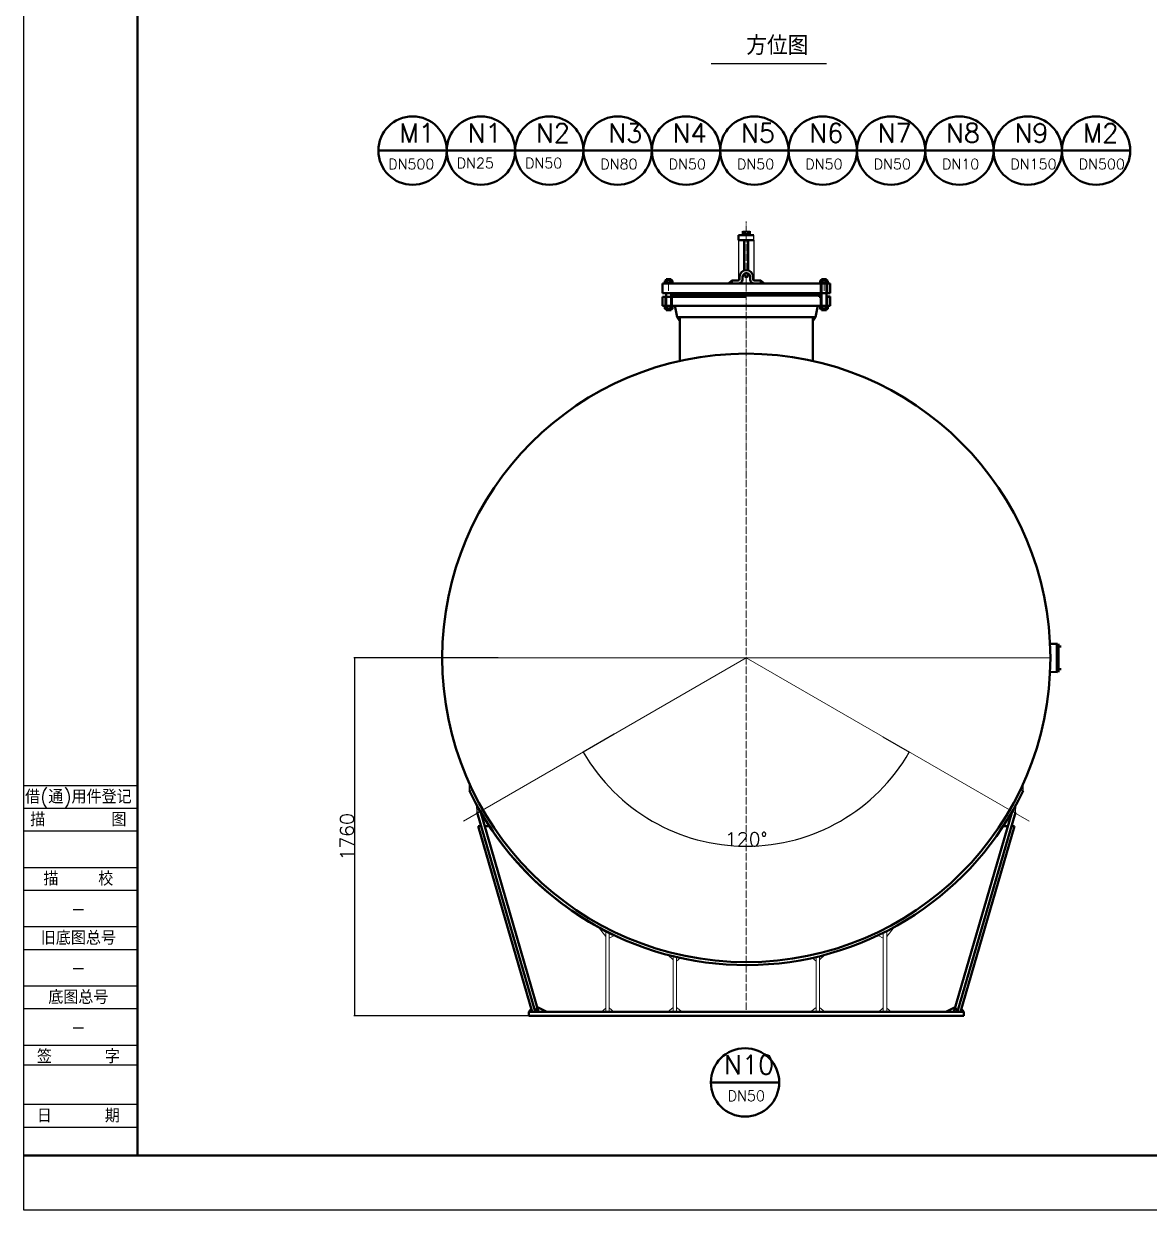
# Model space of a CAD drawing. Extents: x -11028 to 1475, y 2438 to 11279.
# Drawn here: x -11028 to -7349, y 2438 to 6314 of the extents above; entities that cross this region are included whole.
import ezdxf
from ezdxf.enums import TextEntityAlignment as Align

# ---------------------------------------------------------------- set-up
doc = ezdxf.new("R2010")
doc.units = 0
doc.linetypes.add('ACAD_ISO04W100', pattern=[30.5, 24, -3, 0.5, -3])
doc.layers.get('DEFPOINTS').update_dxf_attribs({"linetype": 'CONTINUOUS', "lineweight": 13})
for name, color, linetype, lineweight in [('1粗实线', 3, 'CONTINUOUS', 40), ('2细实线', 7, 'CONTINUOUS', 25), ('3中心线', 30, 'ACAD_ISO04W100', 20), ('6双点划线', 6, 'CONTINUOUS', 20)]:
    doc.layers.add(name, color=color, linetype=linetype, lineweight=lineweight)
doc.styles.add('ST3', font='txt.shx', dxfattribs={"height": 45, "bigfont": 'intecad.shx'})
doc.dimstyles.get("Standard").update_dxf_attribs({"dimtxt": 0.18, "dimasz": 0.18, "dimexe": 0.18, "dimexo": 0.0625, "dimgap": 0.09, "dimtad": 0, "dimtih": 1, "dimtoh": 1, "dimdec": 4, "dimzin": 0, "dimdsep": 46, "dimtxsty": 'Standard', "dimcen": 0.09, "dimadec": 0, "dimazin": 0, "dimtfac": 1, "dimtdec": 4, "dimtofl": 0, "dimtmove": 0, "dimatfit": 3, "dimfxl": 0, "dimtolj": 1, "dimtzin": 0, "dimarcsym": 0})
doc.dimstyles.new('STANDARD$0', dxfattribs={"dimscale": 5, "dimtxt": 2.5, "dimasz": 2.5, "dimexe": 1.25, "dimexo": 0.625, "dimtad": 1, "dimdec": 4, "dimrnd": 1, "dimdsep": 46, "dimlunit": 6, "dimtxsty": 'Standard', "dimcen": -2.5, "dimadec": 0, "dimazin": 0, "dimtfac": 1, "dimtdec": 4, "dimtmove": 0, "dimatfit": 1, "dimfxl": 0, "dimtolj": 1, "dimtzin": 0, "dimarcsym": 0})

# ---------------------------------------------------------------- blocks, each defined once
blk = doc.blocks.new('*D7')
at = {"layer": '2细实线', "color": 7, "linetype": 'ByBlock', "lineweight": -2}
for p, q in [((-9477, 4242.6), (-9948.4, 4242.6)), ((-9947.1, 4241.3), (-9947.1, 3074.7)), ((-9377, 3073.4), (-9948.4, 3073.4))]:
    blk.add_line(p, q, dxfattribs=at)
at = {"layer": '2细实线', "color": 7, "linetype": 'ByBlock'}
for points in [[(-9947.3, 4241.3), (-9946.9, 4241.3), (-9947.1, 4242.6)], [(-9947.3, 3074.7), (-9946.9, 3074.7), (-9947.1, 3073.4)]]:
    blk.add_solid(points, dxfattribs=at)
at = {"layer": 'DEFPOINTS', "color": 0, "linetype": 'ByBlock'}
for p in [(-9477, 4242.6), (-9947.1, 3073.4), (-9377, 3073.4)]:
    blk.add_point(p, dxfattribs=at)
at = {"layer": '2细实线', "color": 7, "linetype": 'ByBlock', "insert": (-9970.9, 3658), "char_height": 45, "attachment_point": 5, "rotation": 90, "style": 'ST3'}
blk.add_mtext('\\A1;1760', dxfattribs=at)
blk = doc.blocks.new('*D8')
at = {"layer": '2细实线', "color": 7, "linetype": 'ByBlock', "lineweight": -2}
for p, q in [((-9097.4, 3993.5), (-9199, 3934.8)), ((-8219.2, 3984.7), (-8132.8, 3934.8))]:
    blk.add_line(p, q, dxfattribs=at)
blk.add_arc((-8665.9, 4242.6), 615.4, 210.0233, 329.9767, dxfattribs=at)
at = {"layer": '2细实线', "color": 7, "linetype": 'ByBlock'}
for points in [[(-9198.7, 3934.7), (-9198.7, 3934.7), (-9198.8, 3934.9)], [(-8133.1, 3934.7), (-8133.1, 3934.7), (-8133, 3934.9)]]:
    blk.add_solid(points, dxfattribs=at)
at = {"layer": 'DEFPOINTS', "color": 0, "linetype": 'ByBlock'}
for p in [(-8665.9, 4242.6), (-9097.4, 3993.5), (-8219.2, 3984.7), (-8876.4, 3664.3)]:
    blk.add_point(p, dxfattribs=at)
at = {"layer": '2细实线', "color": 7, "linetype": 'ByBlock', "insert": (-8665.9, 3650), "char_height": 45, "attachment_point": 5, "style": 'ST3'}
blk.add_mtext('\\A1;120%%D', dxfattribs=at)

msp = doc.modelspace()

# ---------------------------------------------------------------- linework, layer by layer
at = {"layer": '1粗实线', "linetype": 'ByBlock'}
for p, q in [((-10655.65875, 2616.51446), (-10655.65875, 11130.45115)), ((-7675.49898, 4288.06136), (-7648.32361, 4288.06136)), ((-7651.00282, 4288.06136), (-7651.00282, 4196.32802)), ((-7651.00282, 4279.2328), (-7636.31284, 4279.2328)), ((-7648.32361, 4288.06136), (-7648.32361, 4196.32802)), ((-7645.6444, 4288.06136), (-7645.6444, 4196.32802)), ((-7676.0609, 4196.66563), (-7648.88759, 4196.33149)), ((-7651.00282, 4205.15659), (-7636.31284, 4205.15659)), ((-9355.80809, 3087.65652), (-9545.22931, 3737.77519)), ((-9344.66002, 3086.64174), (-9535.22611, 3740.68976)), ((-7987.14099, 3086.64174), (-7796.5749, 3740.68976)), ((-7975.99292, 3087.65652), (-7786.5717, 3737.77519)), ((-9366.36483, 3086.64174), (-9542.87821, 3692.45903)), ((-9542.87821, 3692.45903), (-9532.02581, 3692.45903)), ((-9521.17341, 3692.45903), (-9505.53511, 3692.45903)), ((-7965.43618, 3086.64174), (-7788.9228, 3692.45903)), ((-7810.62761, 3692.45903), (-7826.2659, 3692.45903)), ((-7788.9228, 3692.45903), (-7799.7752, 3692.45903)), ((-9356.33046, 3086.64174), (-9348.4934, 3101.86625)), ((-9348.4934, 3101.86625), (-9318.05583, 3086.64174)), ((-7983.30761, 3101.86625), (-8013.74518, 3086.64174)), ((-7975.47055, 3086.64174), (-7983.30761, 3101.86625)), ((-9368.96103, 3095.49303), (-9377.00202, 3086.64174)), ((-8665.90051, 3086.64174), (-9377.00202, 3086.64174)), ((-8665.90051, 3086.64174), (-9377.00202, 3086.64174)), ((-9377.00202, 3086.64174), (-9377.00202, 3073.41195)), ((-8665.90051, 3073.41195), (-9377.00202, 3073.41195)), ((-8665.90051, 3073.41195), (-9377.00202, 3073.41195)), ((-8665.90051, 3086.64174), (-7954.79899, 3086.64174)), ((-8665.90051, 3073.41195), (-7954.79899, 3073.41195)), ((-7962.83998, 3095.49303), (-7954.79899, 3086.64174)), ((-7954.79899, 3086.64174), (-7954.79899, 3073.41195)), ((-11027.77137, 2616.51446), (1308.87889, 2616.51446))]:
    msp.add_line(p, q, dxfattribs=at)
at = {"layer": '1粗实线'}
for p, q in [((-9868.31608, 5899.67821), (-9644.91794, 5899.67821)), ((-9644.91794, 5899.67821), (-9421.51981, 5899.67821)), ((-9421.51981, 5899.67821), (-9198.12167, 5899.67821)), ((-9198.12167, 5899.67821), (-8974.72353, 5899.67821)), ((-8974.72353, 5899.67821), (-8751.3254, 5899.67821)), ((-8751.3254, 5899.67821), (-8527.92726, 5899.67821)), ((-8527.92726, 5899.67821), (-8304.52912, 5899.67821)), ((-8304.52912, 5899.67821), (-8081.13099, 5899.67821)), ((-8081.13099, 5899.67821), (-7857.73285, 5899.67821)), ((-7857.73285, 5899.67821), (-7634.33471, 5899.67821)), ((-7634.33471, 5899.67821), (-7410.93657, 5899.67821)), ((-8690.95871, 5623.30229), (-8691.12256, 5623.13844)), ((-8691.12256, 5623.13844), (-8691.12256, 5607.0811)), ((-8690.95871, 5623.30229), (-8641.33933, 5623.30229)), ((-8680.47643, 5626.89871), (-8680.47643, 5623.30229)), ((-8672.61837, 5626.89871), (-8680.47643, 5626.89871)), ((-8677.541, 5628.21452), (-8677.541, 5636.23317)), ((-8675.01444, 5626.89871), (-8656.94494, 5626.89871)), ((-8675.01444, 5626.89871), (-8656.94494, 5626.89871)), ((-8671.91083, 5628.28713), (-8671.91083, 5636.16056)), ((-8659.96309, 5628.18061), (-8659.96309, 5636.26708)), ((-8659.51034, 5626.89871), (-8651.65228, 5626.89871)), ((-8654.52879, 5628.08518), (-8654.52879, 5636.36252)), ((-8651.65228, 5626.89871), (-8651.65228, 5623.30229)), ((-8691.12256, 5607.0811), (-8690.95871, 5606.91725)), ((-8690.95871, 5606.91725), (-8641.33933, 5606.91725)), ((-8672.61837, 5508.26179), (-8672.61837, 5606.91725)), ((-8659.51034, 5508.46514), (-8659.51034, 5606.91725)), ((-8935.89084, 5467.20576), (-8935.89084, 5465.11992)), ((-8935.89084, 5467.20576), (-8919.69062, 5467.20576)), ((-8931.97586, 5467.20576), (-8931.97586, 5474.56523)), ((-8928.88201, 5476.30421), (-8910.32082, 5476.30421)), ((-8928.88201, 5476.30421), (-8910.32082, 5476.30421)), ((-8928.05764, 5476.30421), (-8928.05764, 5479.62594)), ((-8911.3236, 5479.62594), (-8928.05764, 5479.62594)), ((-8925.58753, 5467.20576), (-8925.58753, 5474.30175)), ((-8903.84628, 5467.20576), (-8920.0465, 5467.20576)), ((-8913.7937, 5467.20576), (-8913.7937, 5474.30175)), ((-8911.3236, 5476.30421), (-8911.3236, 5479.62594)), ((-8907.40538, 5467.20576), (-8907.40538, 5474.56523)), ((-8903.84628, 5467.20576), (-8903.84628, 5465.11992)), ((-8712.84695, 5474.95094), (-8724.21354, 5465.11992)), ((-8712.84695, 5474.95094), (-8692.28041, 5474.95094)), ((-8712.84695, 5474.95094), (-8712.84695, 5465.11992)), ((-8687.85645, 5487.23971), (-8688.18415, 5479.0472)), ((-8678.35313, 5479.0472), (-8678.02543, 5487.23971)), ((-8672.61837, 5492.97011), (-8672.61837, 5497.42088)), ((-8659.51034, 5492.97011), (-8659.51034, 5497.83439)), ((-8653.44788, 5479.0472), (-8653.44788, 5487.23971)), ((-8643.61686, 5487.23971), (-8643.61686, 5479.0472)), ((-8618.95406, 5474.95094), (-8639.5206, 5474.95094)), ((-8618.95406, 5474.95094), (-8607.58747, 5465.11992)), ((-8618.95406, 5474.95094), (-8618.95406, 5465.11992)), ((-8427.95473, 5467.20576), (-8411.75451, 5467.20576)), ((-8427.95473, 5467.20576), (-8427.95473, 5465.11992)), ((-8424.39563, 5467.20576), (-8424.39563, 5474.56523)), ((-8402.919, 5476.30421), (-8421.48019, 5476.30421)), ((-8402.919, 5476.30421), (-8421.48019, 5476.30421)), ((-8420.47741, 5479.62594), (-8403.74337, 5479.62594)), ((-8420.47741, 5476.30421), (-8420.47741, 5479.62594)), ((-8418.00731, 5467.20576), (-8418.00731, 5474.30175)), ((-8395.91017, 5467.20576), (-8412.11039, 5467.20576)), ((-8406.21348, 5467.20576), (-8406.21348, 5474.30175)), ((-8403.74337, 5476.30421), (-8403.74337, 5479.62594)), ((-8399.82515, 5467.20576), (-8399.82515, 5474.56523)), ((-8395.91017, 5467.20576), (-8395.91017, 5465.11992)), ((-8940.34985, 5464.95607), (-8940.186, 5465.11992)), ((-8940.186, 5465.11992), (-8940.34985, 5464.95607)), ((-8940.34985, 5464.95607), (-8940.34985, 5434.27139)), ((-8665.90051, 5434.27139), (-8940.34985, 5434.27139)), ((-8940.186, 5465.11992), (-8666.06436, 5465.11992)), ((-8935.89084, 5465.11992), (-8903.84628, 5465.11992)), ((-8928.05764, 5392.49158), (-8928.05764, 5434.27139)), ((-8904.17124, 5434.27139), (-8911.67948, 5434.27139)), ((-8911.67948, 5434.27139), (-8911.67948, 5392.49158)), ((-8904.17124, 5421.92292), (-8904.17124, 5434.27139)), ((-8904.17124, 5433.98835), (-8904.17124, 5430.27929)), ((-8904.00739, 5430.11544), (-8904.17124, 5430.27929)), ((-8904.17124, 5426.01918), (-8904.17124, 5430.11544)), ((-8904.00739, 5430.11544), (-8427.62977, 5430.11544)), ((-8883.00223, 5426.01918), (-8883.00223, 5430.11544)), ((-8666.06436, 5465.11992), (-8665.90051, 5464.95607)), ((-8665.90051, 5433.98835), (-8391.61501, 5433.98835)), ((-8391.61501, 5465.11992), (-8665.73665, 5465.11992)), ((-8448.79878, 5426.01918), (-8448.79878, 5430.11544)), ((-8448.79878, 5426.01918), (-8448.79878, 5430.11544)), ((-8395.91017, 5465.11992), (-8427.95473, 5465.11992)), ((-8427.79362, 5430.11544), (-8427.62977, 5430.27929)), ((-8427.79362, 5430.11544), (-8427.62977, 5430.27929)), ((-8427.62977, 5421.92292), (-8427.62977, 5433.98835)), ((-8427.62977, 5433.98835), (-8427.62977, 5430.27929)), ((-8427.62977, 5433.98835), (-8420.12153, 5433.98835)), ((-8427.62977, 5433.98835), (-8427.62977, 5430.27929)), ((-8427.62977, 5433.98835), (-8420.12153, 5433.98835)), ((-8427.62977, 5433.98835), (-8427.62977, 5431.53059)), ((-8427.62977, 5426.01918), (-8427.62977, 5430.11544)), ((-8427.62977, 5426.01918), (-8427.62977, 5430.11544)), ((-8427.62977, 5426.01918), (-8427.62977, 5430.11544)), ((-8422.58272, 5465.11992), (-8422.58272, 5433.98835)), ((-8420.12153, 5465.11992), (-8420.12153, 5392.49158)), ((-8403.74337, 5465.11992), (-8403.74337, 5439.76739)), ((-8403.74337, 5392.49158), (-8403.74337, 5456.14555)), ((-8403.74337, 5433.98835), (-8391.61501, 5433.98835)), ((-8401.28218, 5465.11992), (-8401.28218, 5433.98835)), ((-8391.61501, 5465.11992), (-8391.45116, 5464.95607)), ((-8391.45116, 5464.95607), (-8391.61501, 5465.11992)), ((-8391.61501, 5465.11992), (-8391.45116, 5464.95607)), ((-8391.45116, 5464.95607), (-8391.61501, 5465.11992)), ((-8391.61501, 5433.98835), (-8391.45116, 5434.1522)), ((-8391.45116, 5434.1522), (-8391.61501, 5433.98835)), ((-8391.61501, 5433.98835), (-8391.45116, 5434.1522)), ((-8391.45116, 5434.1522), (-8391.61501, 5433.98835)), ((-8391.45116, 5464.95607), (-8391.45116, 5434.1522)), ((-8391.45116, 5464.95607), (-8391.45116, 5434.1522)), ((-8391.45116, 5464.95607), (-8391.45116, 5434.1522)), ((-8391.45116, 5464.95607), (-8391.45116, 5434.1522)), ((-8391.45116, 5431.42624), (-8391.28731, 5431.59009)), ((-8665.90051, 5421.92292), (-8940.34985, 5421.92292)), ((-8940.34985, 5392.59371), (-8940.34985, 5421.92292)), ((-8940.186, 5392.42986), (-8940.34985, 5392.59371)), ((-8940.34985, 5392.59371), (-8940.186, 5392.42986)), ((-8940.186, 5392.42986), (-8665.90051, 5392.42986)), ((-8935.89084, 5390.40573), (-8935.89084, 5392.49158)), ((-8935.89084, 5392.49158), (-8903.4904, 5392.49158)), ((-8935.89084, 5390.40573), (-8919.69062, 5390.40573)), ((-8931.97586, 5390.40573), (-8931.97586, 5383.04626)), ((-8930.51883, 5392.42986), (-8930.51883, 5421.92292)), ((-8925.58753, 5390.40573), (-8925.58753, 5383.30974)), ((-8903.4904, 5390.40573), (-8920.0465, 5390.40573)), ((-8913.7937, 5390.40573), (-8913.7937, 5383.30974)), ((-8904.17124, 5421.92292), (-8911.67948, 5421.92292)), ((-8909.21829, 5392.42986), (-8909.21829, 5421.92292)), ((-8907.40538, 5390.40573), (-8907.40538, 5383.04626)), ((-8904.17124, 5426.01918), (-8427.62977, 5426.01918)), ((-8903.4904, 5390.40573), (-8903.4904, 5392.49158)), ((-8898.53176, 5388.53514), (-8891.76936, 5356.03425)), ((-8665.90051, 5392.42986), (-8391.61501, 5392.42986)), ((-8433.26925, 5388.53514), (-8440.03165, 5356.03425)), ((-8428.31061, 5390.40573), (-8428.31061, 5392.49158)), ((-8395.91017, 5392.49158), (-8428.31061, 5392.49158)), ((-8428.31061, 5390.40573), (-8411.75451, 5390.40573)), ((-8427.62977, 5423.56143), (-8427.62977, 5426.01918)), ((-8427.62977, 5423.56143), (-8427.62977, 5426.01918)), ((-8427.62977, 5423.56143), (-8427.62977, 5426.01918)), ((-8427.62977, 5423.56143), (-8420.12153, 5423.56143)), ((-8427.62977, 5423.56143), (-8420.12153, 5423.56143)), ((-8427.62977, 5423.56143), (-8420.12153, 5423.56143)), ((-8427.62977, 5421.92292), (-8420.12153, 5421.92292)), ((-8424.39563, 5390.40573), (-8424.39563, 5383.04626)), ((-8422.58272, 5392.42986), (-8422.58272, 5423.56143)), ((-8418.00731, 5390.40573), (-8418.00731, 5383.30974)), ((-8395.91017, 5390.40573), (-8412.11039, 5390.40573)), ((-8406.21348, 5390.40573), (-8406.21348, 5383.30974)), ((-8403.74337, 5423.56143), (-8391.61501, 5423.56143)), ((-8403.74337, 5423.56143), (-8391.61501, 5423.56143)), ((-8403.74337, 5421.92292), (-8391.45116, 5421.92292)), ((-8401.28218, 5392.42986), (-8401.28218, 5423.56143)), ((-8399.82515, 5390.40573), (-8399.82515, 5383.04626)), ((-8395.91017, 5390.40573), (-8395.91017, 5392.49158)), ((-8391.45116, 5423.39758), (-8391.61501, 5423.56143)), ((-8391.61501, 5423.56143), (-8391.45116, 5423.39758)), ((-8391.45116, 5423.39758), (-8391.61501, 5423.56143)), ((-8391.61501, 5423.56143), (-8391.45116, 5423.39758)), ((-8391.61501, 5423.56143), (-8391.45116, 5423.39758)), ((-8391.45116, 5392.59371), (-8391.61501, 5392.42986)), ((-8391.61501, 5392.42986), (-8391.45116, 5392.59371)), ((-8391.45116, 5392.59371), (-8391.61501, 5392.42986)), ((-8391.61501, 5392.42986), (-8391.45116, 5392.59371)), ((-8391.61501, 5392.42986), (-8391.45116, 5392.59371)), ((-8391.45116, 5392.59371), (-8391.45116, 5423.39758)), ((-8391.45116, 5392.59371), (-8391.45116, 5423.39758)), ((-8391.45116, 5392.59371), (-8391.45116, 5423.39758)), ((-8391.45116, 5392.59371), (-8391.45116, 5423.39758)), ((-8388.338, 5423.39758), (-8388.17415, 5423.23373)), ((-8928.88201, 5381.30728), (-8910.32082, 5381.30728)), ((-8928.05764, 5381.30728), (-8928.05764, 5377.98555)), ((-8911.3236, 5377.98555), (-8928.05764, 5377.98555)), ((-8911.3236, 5381.30728), (-8911.3236, 5377.98555)), ((-8891.76936, 5356.03425), (-8665.90051, 5356.03425)), ((-8891.76936, 5356.03425), (-8883.00223, 5342.43283)), ((-8883.00223, 5356.03425), (-8883.00223, 5212.48223)), ((-8883.00223, 5356.03425), (-8883.00223, 5300.83751)), ((-8440.03165, 5356.03425), (-8665.90051, 5356.03425)), ((-8448.79878, 5356.03425), (-8448.79878, 5212.48223)), ((-8440.03165, 5356.03425), (-8448.79878, 5342.43283)), ((-8402.919, 5381.30728), (-8421.48019, 5381.30728)), ((-8420.47741, 5381.30728), (-8420.47741, 5377.98555)), ((-8420.47741, 5377.98555), (-8403.74337, 5377.98555)), ((-8403.74337, 5381.30728), (-8403.74337, 5377.98555)), ((-8882.83838, 5300.67366), (-8883.00223, 5300.83751)), ((-8882.83838, 5300.67366), (-8883.00223, 5300.83751)), ((-8781.87912, 2855.73375), (-8558.48098, 2855.73375))]:
    msp.add_line(p, q, dxfattribs=at)
for centre in [(-9756.61701, 5899.67821), (-9533.21888, 5899.67821), (-9309.82074, 5899.67821), (-9086.4226, 5899.67821), (-8863.02446, 5899.67821), (-8639.62633, 5899.67821), (-8416.22819, 5899.67821), (-8192.83005, 5899.67821), (-7969.43192, 5899.67821), (-7746.03378, 5899.67821), (-7522.63564, 5899.67821), (-8670.18005, 2855.73375)]:
    msp.add_circle(centre, 111.69907, dxfattribs=at)
at = {"layer": '1粗实线', "linetype": 'ByBlock'}
msp.add_circle((-8665.90051, 4242.59513), 993.8884, dxfattribs=at)
at = {"layer": '1粗实线'}
for centre, radius, start, end in [((-8674.75467, 5630.48109), 3.59178, 219.12701662, 322.35071542), ((-8671.91083, 5628.28713), 3.198877717218247e-12, 221.18592517, 145.887356), ((-8665.82379, 5640.9274), 14.02956, 244.28642836, 294.69194205), ((-8657.2047, 5630.48109), 3.59178, 217.64928458, 320.87298338), ((-8665.73665, 5487.23971), 22.1198, 0, 180), ((-8928.85583, 5472.63598), 3.66832, 27.00682935, 148.2696356), ((-8919.69062, 5466.62024), 9.68397, 52.48742171, 127.51257829), ((-8910.52541, 5472.63598), 3.66832, 31.7303644, 152.99317065), ((-8692.28041, 5479.0472), 4.09626, 270, 0), ((-8692.28041, 5479.0472), 13.92728, 270, 0), ((-8665.73665, 5487.23971), 12.28878, 0, 180), ((-8666.06436, 5492.97011), 6.55401, 0, 180), ((-8666.06436, 5492.97011), 6.55401, 180, 0), ((-8639.5206, 5479.0472), 13.92728, 180, 270), ((-8639.5206, 5479.0472), 4.09626, 180, 270), ((-8421.27561, 5472.63598), 3.66832, 27.00682935, 148.2696356), ((-8412.11039, 5466.62024), 9.68397, 52.48742171, 127.51257829), ((-8402.94518, 5472.63598), 3.66832, 31.7303644, 152.99317065), ((-8903.32026, 5387.5388), 4.89106, 11.75372389, 90), ((-8428.48075, 5387.5388), 4.89106, 90, 168.24627611), ((-8928.85583, 5384.97551), 3.66832, 211.7303644, 332.99317065), ((-8919.69062, 5390.99126), 9.68397, 232.48742171, 307.51257829), ((-8910.52541, 5384.97551), 3.66832, 207.00682935, 328.2696356), ((-8421.27561, 5384.97551), 3.66832, 211.7303644, 332.99317065), ((-8412.11039, 5390.99126), 9.68397, 232.48742171, 307.51257829), ((-8402.94518, 5384.97551), 3.66832, 207.00682935, 328.2696356)]:
    msp.add_arc(centre, radius, start, end, dxfattribs=at)
at = {"layer": '1粗实线', "linetype": 'ByBlock'}
for centre, radius, start, end in [((-8664.73115, 4243.76449), 1005.46447, 205.66143954, 245.20589383), ((-8665.90051, 4242.59513), 1003.81074, 210, 334.36981533)]:
    msp.add_arc(centre, radius, start, end, dxfattribs=at)
at = {"layer": '2细实线', "color": 7, "linetype": 'ByBlock'}
msp.add_line((-8780.71595, 6183.82982), (-8403.83369, 6183.82982), dxfattribs=at)
at = {"layer": '2细实线', "linetype": 'ByBlock'}
for p, q in [((-8677.541, 5636.23317), (-8654.52879, 5636.36252)), ((-8641.33933, 5606.91725), (-8641.33933, 5623.30229)), ((-8690.95871, 5606.91725), (-8690.95871, 5475.17003)), ((-8641.33933, 5606.91725), (-8641.33933, 5475.37684)), ((-9561.99502, 3812.67798), (-9571.02532, 3808.34554)), ((-9570.94106, 3808.38596), (-9570.94106, 3830.38535)), ((-7769.80599, 3812.67798), (-7760.85995, 3808.38596)), ((-7760.85995, 3808.38596), (-7760.85995, 3830.38535)), ((-9545.22931, 3737.77519), (-9547.01786, 3761.69159)), ((-7786.5717, 3737.77519), (-7784.78315, 3761.69159)), ((-9535.22611, 3740.68976), (-9545.22931, 3737.77519)), ((-7796.5749, 3740.68976), (-7786.5717, 3737.77519))]:
    msp.add_line(p, q, dxfattribs=at)
at = {"layer": '2细实线'}
for p, q in [((-11027.77137, 3826.05244), (-10655.65875, 3826.05244)), ((-11027.77137, 3751.62992), (-10655.65875, 3751.62992)), ((-11027.77137, 3677.2074), (-10655.65875, 3677.2074)), ((-11027.77137, 3558.13136), (-10655.65875, 3558.13136)), ((-11027.77137, 3483.70883), (-10655.65875, 3483.70883)), ((-11027.77137, 3364.6328), (-10655.65875, 3364.6328)), ((-11027.77137, 3290.21027), (-10655.65875, 3290.21027)), ((-11027.77137, 3171.13424), (-10655.65875, 3171.13424)), ((-11027.77137, 3096.71171), (-10655.65875, 3096.71171)), ((-11027.77137, 2977.63568), (-10655.65875, 2977.63568)), ((-11027.77137, 2913.42501), (-10655.65875, 2913.42501)), ((-11027.77137, 2784.13711), (-10655.65875, 2784.13711)), ((-11027.77137, 2709.28622), (-10655.65875, 2709.28622))]:
    msp.add_line(p, q, dxfattribs=at)
msp.add_lwpolyline([(-11027.77137, 2437.9004), (-11027.77137, 11279.29619), (1475.21258, 11279.29619), (1475.21258, 2437.9004)], close=True, dxfattribs=at)
at = {"layer": '3中心线'}
for p, q in [((-8666.06436, 5509.35709), (-8666.06436, 5667.57852)), ((-8672.61837, 5492.97011), (-8659.51034, 5492.97011)), ((-8666.06436, 5465.11992), (-8666.06436, 5499.52412)), ((-8919.86856, 5465.11992), (-8919.86856, 5439.76739)), ((-8665.90051, 5464.95607), (-8665.90051, 3086.64174)), ((-8411.93245, 5465.11992), (-8411.93245, 5439.76739))]:
    msp.add_line(p, q, dxfattribs=at)
at = {"layer": '3中心线', "linetype": 'ByBlock'}
for p, q in [((-9659.7889, 4242.59513), (-7672.01211, 4242.59513)), ((-8665.90051, 4242.59513), (-9590.76604, 3708.62377)), ((-8665.90051, 4242.59513), (-7741.03497, 3708.62377))]:
    msp.add_line(p, q, dxfattribs=at)
at = {"layer": '6双点划线', "linetype": 'ByBlock'}
for p, q in [((-9125.21919, 3332.08364), (-9150.48785, 3363.4241)), ((-9125.21919, 3086.64174), (-9125.21919, 3350.0357)), ((-9113.64312, 3086.64174), (-9113.64312, 3344.17287)), ((-9113.64312, 3326.86659), (-9096.47741, 3335.71496)), ((-8218.15789, 3326.86659), (-8235.3236, 3335.71496)), ((-8218.15789, 3086.64174), (-8218.15789, 3344.17287)), ((-8206.58182, 3332.08364), (-8181.31316, 3363.4241)), ((-8206.58182, 3086.64174), (-8206.58182, 3350.0357)), ((-8905.27384, 3255.85685), (-8922.90468, 3272.24218)), ((-8905.27384, 3086.64174), (-8905.27384, 3267.74314)), ((-8893.69777, 3086.64174), (-8893.69777, 3264.97332)), ((-8893.69777, 3251.79917), (-8880.70625, 3262.03688)), ((-8438.10324, 3251.79917), (-8451.09476, 3262.03688)), ((-8438.10324, 3086.64174), (-8438.10324, 3264.97332)), ((-8426.52717, 3255.85685), (-8408.89633, 3272.24218)), ((-8426.52717, 3086.64174), (-8426.52717, 3267.74314)), ((-9125.21919, 3097.60654), (-9139.36027, 3086.64174)), ((-9113.64312, 3099.34556), (-9098.74625, 3086.64174)), ((-8905.27384, 3099.92523), (-8922.36542, 3086.64174)), ((-8893.69777, 3099.92523), (-8875.94941, 3086.64174)), ((-8438.10324, 3099.92523), (-8455.8516, 3086.64174)), ((-8426.52717, 3099.92523), (-8409.43559, 3086.64174)), ((-8218.15789, 3099.34556), (-8233.05476, 3086.64174)), ((-8206.58182, 3097.60654), (-8192.44074, 3086.64174))]:
    msp.add_line(p, q, dxfattribs=at)
at = {"layer": 'DEFPOINTS', "color": 0, "linetype": 'ByBlock'}
for p in [(-8928.98926, 5464.98955), (-8928.98926, 5464.98955), (-8911.51941, 5464.98955), (-8911.51941, 5464.98955), (-8420.2816, 5464.98955), (-8420.2816, 5464.98955), (-8402.81175, 5464.98955), (-8402.81175, 5464.98955)]:
    msp.add_point(p, dxfattribs=at)

# ---------------------------------------------------------------- texts
at = {"layer": '2细实线', "color": 7, "linetype": 'ByBlock', "style": 'ST3'}
for s, height, p in [('方位图', 61.398581, (-8665.84703, 6212.3401)), ('M1', 61.702032, (-9800.09448, 5926.31171)), ('N1', 61.702032, (-9576.69634, 5926.31171)), ('N2', 61.702032, (-9353.2982, 5926.31171)), ('N3', 61.702032, (-9116.63081, 5926.31171)), ('N4', 61.702032, (-8906.50193, 5926.31171)), ('N5', 61.702032, (-8683.10379, 5926.31171)), ('N6', 61.702032, (-8459.70565, 5926.31171)), ('N7', 61.702032, (-8236.30752, 5926.31171)), ('N8', 61.702032, (-8012.90938, 5926.31171)), ('N9', 61.702032, (-7789.51124, 5926.31171)), ('M2', 61.702032, (-7566.11311, 5926.31171)), ('DN500', 34.120596, (-9836.34029, 5838.60559)), ('DN25', 34.120596, (-9612.38215, 5841.82799)), ('DN50', 34.120596, (-9388.98401, 5841.82799)), ('DN80', 34.120596, (-9143.01435, 5838.60559)), ('DN50', 34.120596, (-8919.61621, 5838.60559)), ('DN50', 34.120596, (-8696.21807, 5838.60559)), ('DN50', 34.120596, (-8472.81994, 5838.60559)), ('DN50', 34.120596, (-8249.4218, 5838.60559)), ('DN10', 34.120596, (-8026.02366, 5838.60559)), ('DN150', 34.120596, (-7802.62553, 5838.60559)), ('DN500', 34.120596, (-7579.22739, 5838.60559)), ('N10', 61.702032, (-8738.70743, 2882.36725)), ('DN50', 34.120596, (-8726.7718, 2794.66113))]:
    msp.add_text(s, height=height, dxfattribs=at).set_placement(p)
at = {"layer": '2细实线', "style": 'ST3'}
for s, p in [('借(通)用件登记', (-10849.15732, 3766.51442)), ('描     图', (-10849.15732, 3692.0919)), ('描   校', (-10849.15732, 3498.59334)), ('旧底图总号', (-10849.15732, 3305.09478)), ('底图总号', (-10849.15732, 3111.59622)), ('签    字', (-10849.15732, 2918.09766)), ('日    期', (-10849.15732, 2724.5991))]:
    msp.add_text(s, height=44.653514, dxfattribs=at).set_placement(p, align=Align.CENTER)
for p in [(-10849.15732, 3424.17082), (-10849.15732, 3230.67225), (-10849.15732, 3037.17369)]:
    msp.add_text('-', height=44.65351, dxfattribs=at).set_placement(p, align=Align.MIDDLE_CENTER)

# ---------------------------------------------------------------- dimensions: what is measured, and where the dimension line sits
at = {"layer": '2细实线', "linetype": 'ByBlock'}
dim = msp.add_linear_dim(base=(-9947.13124, 3073.41195), p1=(-9477.02705, 4242.59513), p2=(-9377.00202, 3073.41195), angle=90, text='1760', dimstyle='STANDARD$0', override={"dimtxt": 0.5, "dimasz": 0.25, "dimexe": 0.25, "dimexo": 0, "dimgap": 0.25, "dimrnd": 0.0005, "dimtxsty": 'ST3', "dimcen": 2.5, "dimclrd": 7, "dimclre": 7, "dimclrt": 7}, dxfattribs=at)
dim.commit()
dim.dimension.update_dxf_attribs({"geometry": '*D7', "text_midpoint": (-9970.88124, 3658.00354)})
dim = msp.add_angular_dim_3p(base=(-8876.36767, 3664.34134), center=(-8665.90051, 4242.59513), p1=(-9097.35615, 3993.4941), p2=(-8219.22475, 3984.70677), text='120%%D', dimstyle='Standard', override={"dimtxt": 0.5, "dimasz": 0.25, "dimexe": 0.25, "dimexo": 0, "dimgap": 0.25, "dimtad": 1, "dimrnd": 0.0005, "dimzin": 8, "dimlunit": 6, "dimtxsty": 'ST3', "dimcen": 2.5, "dimclrd": 7, "dimclre": 7, "dimclrt": 7, "dimtofl": 1}, dxfattribs=at)
dim.commit()
dim.dimension.update_dxf_attribs({"geometry": '*D8', "text_midpoint": (-8665.90051, 3649.9803)})

doc.saveas('drawing.dxf')
